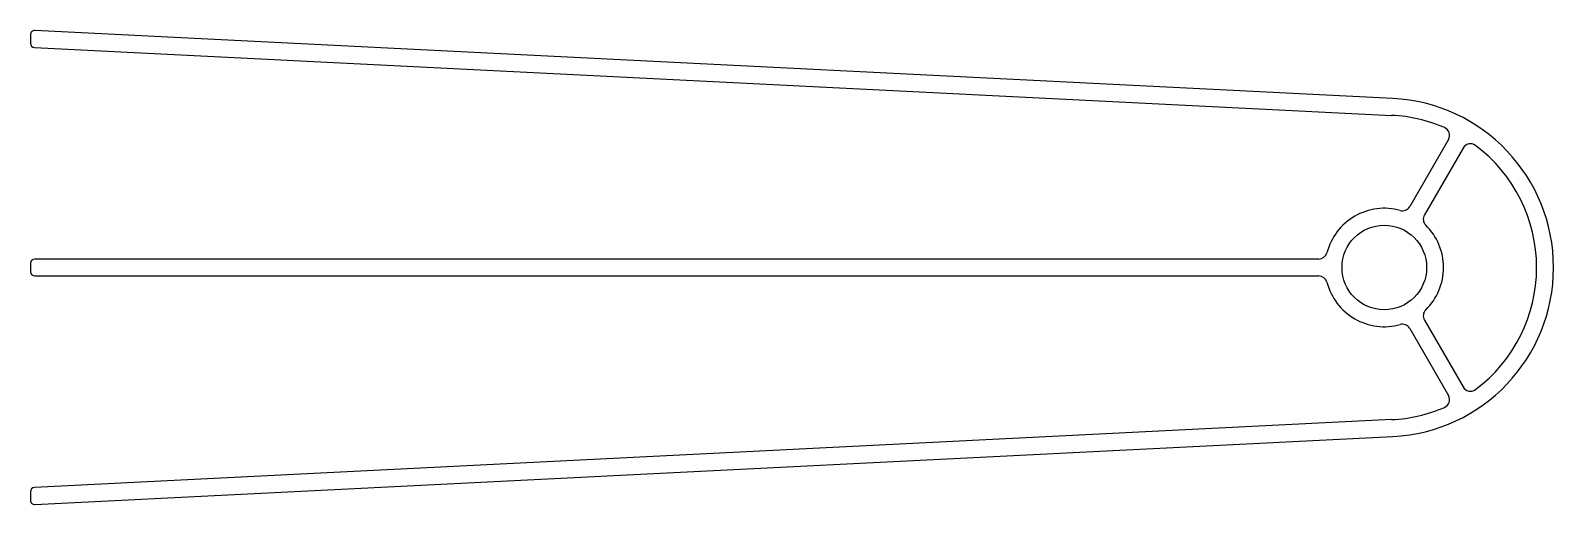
# Model space of a CAD drawing. Header units: metres. Extents: x 70 to 250, y -28 to 28.
import ezdxf

# ---------------------------------------------------------------- set-up
doc = ezdxf.new("R2010")
doc.units = ezdxf.units.M

msp = doc.modelspace()

# ---------------------------------------------------------------- linework, layer by layer
at = {"layer": 'PARAMETRIX'}
for p, q in [((70, 27.5118), (70, 26.5106)), ((230.9988, 19.975), (70.525, 28.0112)), ((70.475, 26.0112), (230.8989, 17.9775)), ((237.5749, 15.1202), (233.007, 7.2082)), ((239.307, 14.1202), (234.739, 6.2082)), ((70, 0.5), (70, -0.5)), ((222.254, 1), (70.5, 1)), ((70.5, -1), (222.254, -1)), ((234.739, -6.2082), (239.307, -14.1202)), ((233.007, -7.2082), (237.5749, -15.1202)), ((230.8989, -17.9775), (70.475, -26.0112)), ((70.525, -28.0112), (230.9988, -19.975)), ((70, -26.5106), (70, -27.5118))]:
    msp.add_line(p, q, dxfattribs=at)
msp.add_circle((230, 0), 5, dxfattribs=at)
for centre, radius, start, end in [((70.5, 27.5118), 0.5, 87.1332, 180), ((70.5, 26.5106), 0.5, 180, 267.1332), ((230, 0), 20, 272.8624, 87.1376), ((230, 0), 18, 66.7563, 87.1376), ((236.7089, 15.6202), 1, 330, 66.7563), ((240.173, 13.6202), 1, 53.2437, 150), ((230, 0), 18, 306.7563, 53.2437), ((232.1409, 7.7082), 1, 254.4775, 330), ((230, 0), 7, 74.4775, 165.5225), ((235.605, 5.7082), 1, 150, 225.5225), ((230, 0), 7, 314.4775, 45.5225), ((70.5, 0.5), 0.5, 90, 180), ((222.254, 2), 1, 270, 345.5225), ((70.5, -0.5), 0.5, 180, 270), ((222.254, -2), 1, 14.4775, 90), ((230, 0), 7, 194.4775, 285.5225), ((235.605, -5.7082), 1, 134.4775, 210), ((232.1409, -7.7082), 1, 30, 105.5225), ((240.173, -13.6202), 1, 210, 306.7563), ((236.7089, -15.6202), 1, 293.2437, 30), ((230, 0), 18, 272.8624, 293.2437), ((70.5, -26.5106), 0.5, 92.8668, 180), ((70.5, -27.5118), 0.5, 180, 272.8668)]:
    msp.add_arc(centre, radius, start, end, dxfattribs=at)

doc.saveas('drawing.dxf')
